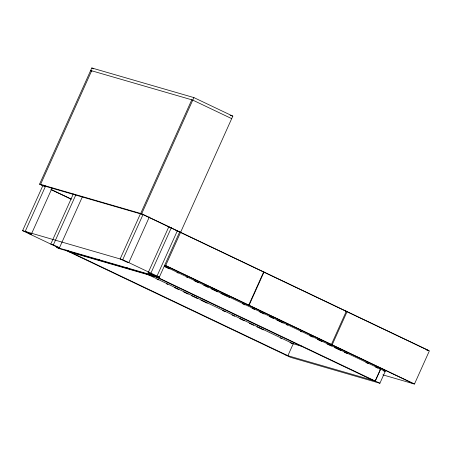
<?xml version="1.0" encoding="UTF-8"?>
<svg xmlns="http://www.w3.org/2000/svg" width="452" height="452" viewBox="0 0 452 452"><rect width="100%" height="100%" fill="white"/><g stroke="black" fill="none" stroke-linecap="round" stroke-linejoin="round"><path stroke-width="0.68" d="M43.341 185.953L39.578 184.156L90.468 70.913L91.457 71.201M91.92 71.083L90.66 70.484L91.79 67.969L193.897 97.587L232.814 116.119L165.675 265.522L164.686 265.234L413.58 383.771M91.649 70.772L40.561 184.444L44.957 186.535M59.201 248.103L22.6 230.673L43.115 185.026M45.709 185.778L25.193 231.424L31.295 234.328L52.099 188.038M73.32 193.948L50.782 244.091L53.376 244.848L59.478 247.752L82.304 196.959M53.376 244.848L75.625 195.343M140.651 213.316L120.136 258.962L126.238 261.866L128.831 262.618L149.346 216.971M191.778 99.813L140.696 213.485L428.507 350.554L426.502 349.972M39.578 184.156L141.679 213.773L193.897 97.587M22.6 230.673L122.729 259.714L142.956 214.711M154.228 275.72L148.126 272.816L168.929 226.525M148.126 272.816L150.719 273.567L171.523 227.277M177.342 230.808L156.821 276.471L56.692 247.43L59.009 248.532L159.138 277.579L179.845 231.497M247.769 304.806L248.758 305.089L263.685 271.878L141.679 213.773M248.103 304.964L249.086 305.247L264.013 272.036L429.4 350.814L414.473 384.031L382.838 374.855M146.928 274.098L293.246 343.78L287.89 355.69L70.964 252.38M375.216 381.019L380.567 369.109L379.256 368.725L380.618 369.131L375.262 381.042L285.873 355.114L68.992 251.804M285.873 355.114L290.506 357.323L379.9 383.251L385.251 371.341L164.274 266.098M90.66 70.484L192.767 100.101L231.684 118.633M230.113 115.333L232.814 116.119M42.878 185.546L143.013 214.587M175.997 230.543L177.291 230.915M179.613 232.023L180.602 232.305M262.697 271.59L264.013 272.036M345.334 310.959L346.317 311.247L331.389 344.464L330.406 344.175M346.113 311.315L347.096 311.603L332.169 344.819L331.186 344.531M28.702 233.577L31.295 234.328M56.884 247.001L59.478 247.752M66.291 250.159L68.32 250.747M97.44 259.194L99.474 259.781M125.503 267.335L127.532 267.923M156.624 276.358L159.33 277.144L122.729 259.714M158.29 277.703L68.896 251.775L65.416 250.12M291.93 343.401L293.246 343.78M291.902 343.401L302.06 346.345M383.223 370.747L385.251 371.341M91.79 67.969L93.677 68.868M51.234 189.524L71.32 199.089M50.878 189.535L70.964 199.106M165.675 265.522L248.758 305.089M249.086 305.247L414.473 384.031M164.85 266.736L169.302 268.861M176.935 272.494L178.207 273.104M186.478 277.042L187.749 277.647M194.111 280.675L198.564 282.794M203.654 285.218L208.106 287.342M211.287 288.856L217.649 291.885M220.83 293.399L227.192 296.427M228.463 297.037L229.735 297.642M242.458 303.699L245.007 304.914M252.001 308.247L254.549 309.456M259.634 311.88L264.087 314.004M269.177 316.428L273.63 318.547M276.81 320.061L283.172 323.09M286.353 324.604L287.625 325.214M300.348 331.271L301.62 331.875M309.891 335.813L312.439 337.028M317.524 339.452L321.977 341.571M327.067 343.995L331.519 346.119M334.7 347.633L341.062 350.662M344.243 352.176L347.424 353.69M365.871 362.476L368.42 363.69M375.414 367.018L377.962 368.233M150.719 273.567L159.138 277.579M154.81 276.048L379.9 383.251M156.319 277.132L373.245 380.448M157.047 279.279L158.319 279.89M166.59 283.828L167.862 284.432M174.223 287.461L178.676 289.585M183.766 292.009L188.218 294.128M191.399 295.642L197.761 298.67M200.942 300.184L207.304 303.219M222.57 310.49L225.113 311.699M232.113 315.033L234.656 316.242M239.746 318.666L244.199 320.79M249.289 323.214L253.742 325.333M256.922 326.847L263.284 329.875M280.46 338.056L281.732 338.661M290.003 342.605L291.274 343.209"/></g></svg>
